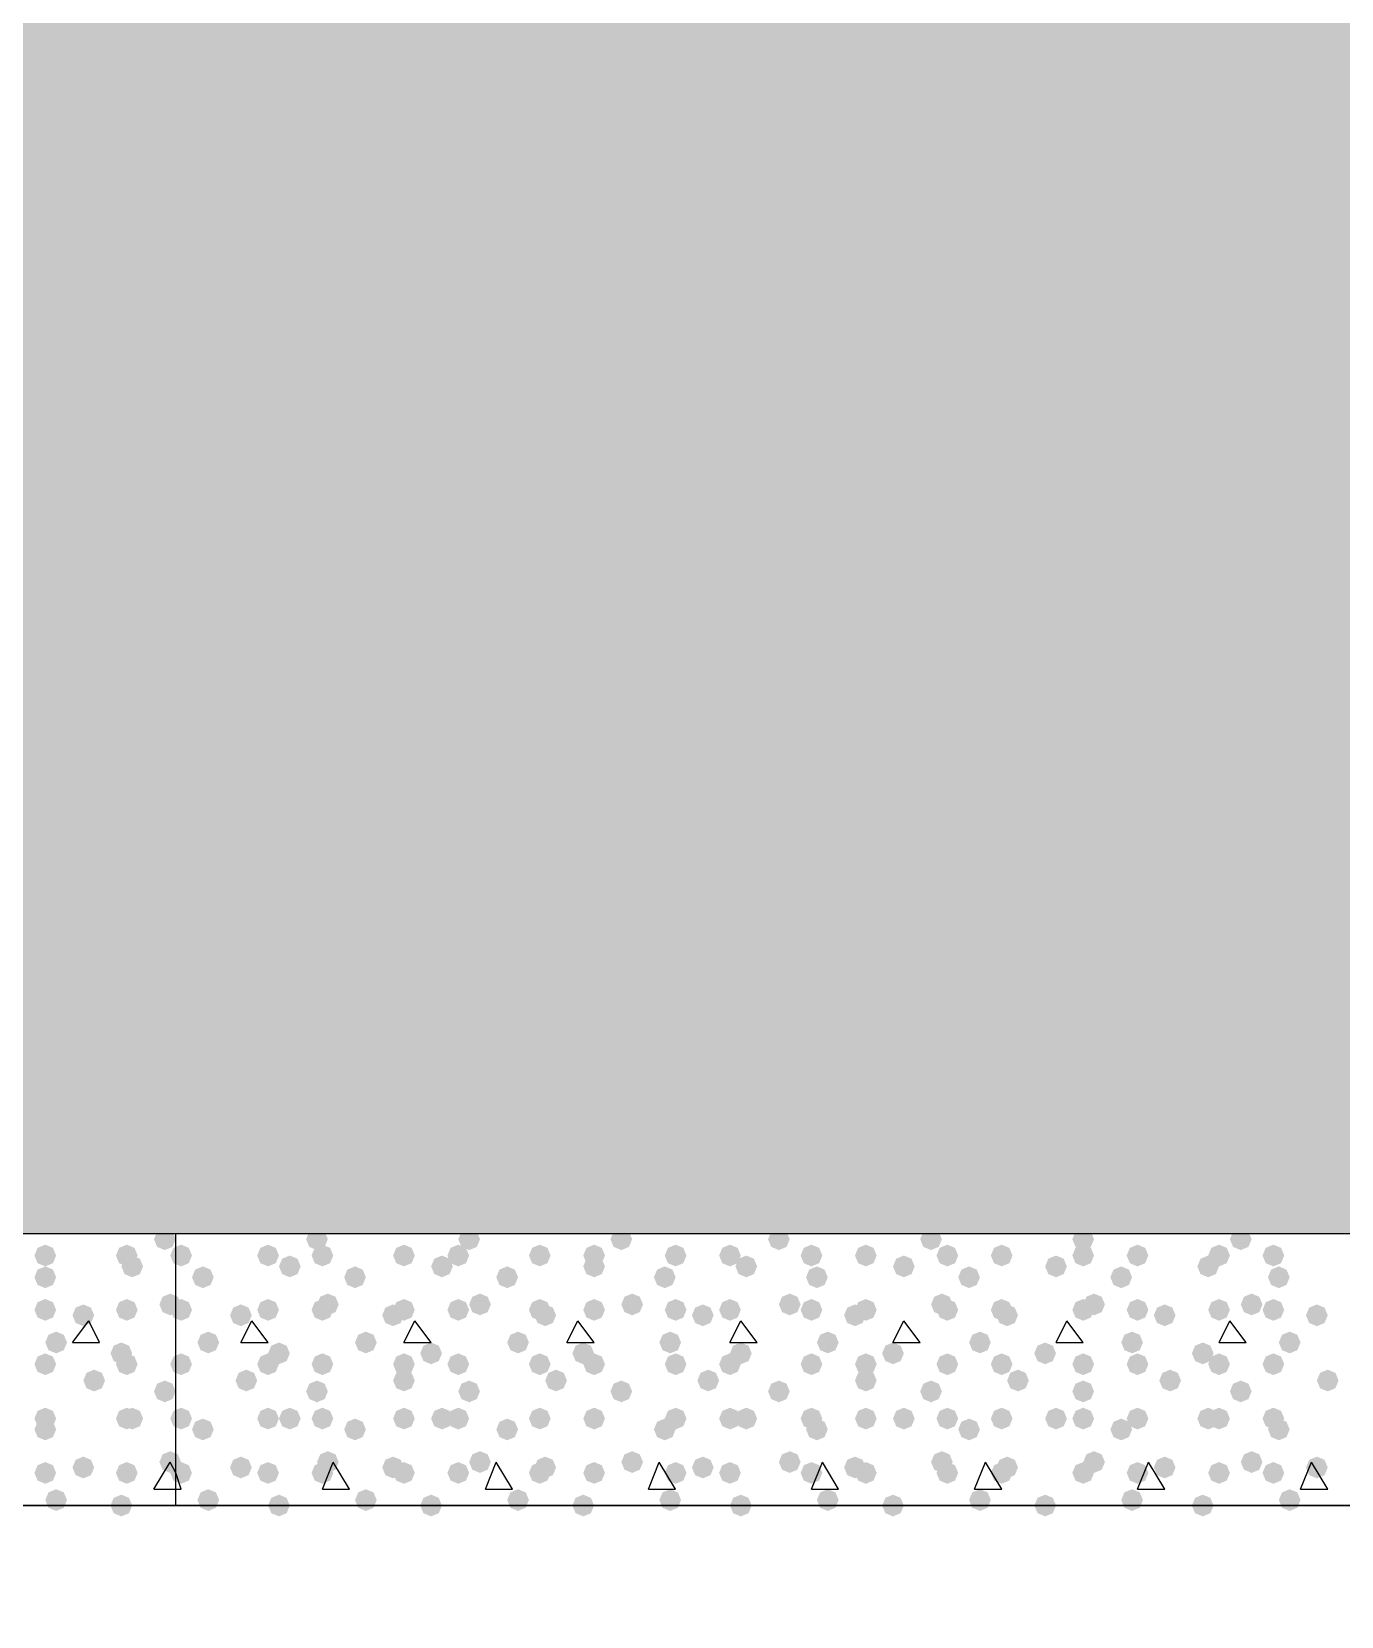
# Model space of a CAD drawing. Header units: millimetres. Extents: x 0 to 420, y 0 to 297.
# Drawn here: x 259.48 to 269.68, y 180.83 to 193.18 of the extents above; entities that cross this region are included whole.
import ezdxf

# ---------------------------------------------------------------- set-up
doc = ezdxf.new("R2010")
doc.units = ezdxf.units.MM
doc.layers.get('0').update_dxf_attribs({"linetype": 'CONTINUOUS'})

msp = doc.modelspace()

# ---------------------------------------------------------------- hatches: boundary and pattern name
at = {"true_color": 0x000008}
h = msp.add_hatch(color=0, dxfattribs=at)
h.paths.add_polyline_path([(379.603, 202.861333), (218.228333, 202.861333), (379.603, 183.811333)], flags=0)
h.paths.add_polyline_path([(218.228333, 202.861333), (379.603, 183.811333), (218.228333, 183.811333)], flags=0)
at = {"true_color": 0x000007}
for points in [[(260.604, 183.769), (260.579129, 183.709204), (260.519333, 183.684333), (260.459538, 183.709204), (260.434667, 183.769), (260.459537, 183.828796), (260.519333, 183.853667), (260.579129, 183.828796)], [(259.672667, 183.642), (259.647796, 183.582204), (259.588, 183.557333), (259.528204, 183.582204), (259.503333, 183.642), (259.528204, 183.701796), (259.588, 183.726667), (259.647796, 183.701796)], [(260.307667, 183.642), (260.282796, 183.582204), (260.223, 183.557333), (260.163204, 183.582204), (260.138333, 183.642), (260.163204, 183.701796), (260.223, 183.726667), (260.282796, 183.701796)], [(259.672667, 183.472667), (259.647796, 183.412871), (259.588, 183.388), (259.528204, 183.412871), (259.503333, 183.472667), (259.528204, 183.532462), (259.588, 183.557333), (259.647796, 183.532463)], [(260.35, 183.557333), (260.325129, 183.497537), (260.265333, 183.472667), (260.205537, 183.497537), (260.180667, 183.557333), (260.205537, 183.617129), (260.265333, 183.642), (260.325129, 183.617129)], [(259.672667, 183.218667), (259.647796, 183.158871), (259.588, 183.134), (259.528204, 183.158871), (259.503333, 183.218667), (259.528204, 183.278462), (259.588, 183.303333), (259.647796, 183.278463)], [(260.307667, 183.218667), (260.282796, 183.158871), (260.223, 183.134), (260.163204, 183.158871), (260.138333, 183.218667), (260.163204, 183.278462), (260.223, 183.303333), (260.282796, 183.278463)], [(260.646333, 183.261), (260.621463, 183.201204), (260.561667, 183.176333), (260.501871, 183.201204), (260.477, 183.261), (260.501871, 183.320796), (260.561667, 183.345667), (260.621462, 183.320796)], [(259.969, 183.176333), (259.944129, 183.116537), (259.884333, 183.091667), (259.824538, 183.116537), (259.799667, 183.176333), (259.824537, 183.236129), (259.884333, 183.261), (259.944129, 183.236129)], [(259.757333, 182.964667), (259.732463, 182.904871), (259.672667, 182.88), (259.612871, 182.904871), (259.588, 182.964667), (259.612871, 183.024462), (259.672667, 183.049333), (259.732462, 183.024463)], [(260.265333, 182.88), (260.240462, 182.820204), (260.180667, 182.795333), (260.120871, 182.820204), (260.096, 182.88), (260.120871, 182.939796), (260.180667, 182.964667), (260.240462, 182.939796)], [(259.672667, 182.795333), (259.647796, 182.735537), (259.588, 182.710667), (259.528204, 182.735537), (259.503333, 182.795333), (259.528204, 182.855129), (259.588, 182.88), (259.647796, 182.855129)], [(260.307667, 182.795333), (260.282796, 182.735537), (260.223, 182.710667), (260.163204, 182.735537), (260.138333, 182.795333), (260.163204, 182.855129), (260.223, 182.88), (260.282796, 182.855129)], [(260.053667, 182.668333), (260.028796, 182.608537), (259.969, 182.583667), (259.909204, 182.608537), (259.884333, 182.668333), (259.909204, 182.728129), (259.969, 182.753), (260.028796, 182.728129)], [(260.604, 182.583667), (260.579129, 182.523871), (260.519333, 182.499), (260.459538, 182.523871), (260.434667, 182.583667), (260.459537, 182.643462), (260.519333, 182.668333), (260.579129, 182.643463)], [(259.672667, 182.372), (259.647796, 182.312204), (259.588, 182.287333), (259.528204, 182.312204), (259.503333, 182.372), (259.528204, 182.431796), (259.588, 182.456667), (259.647796, 182.431796)], [(260.307667, 182.372), (260.282796, 182.312204), (260.223, 182.287333), (260.163204, 182.312204), (260.138333, 182.372), (260.163204, 182.431796), (260.223, 182.456667), (260.282796, 182.431796)], [(260.35, 182.372), (260.325129, 182.312204), (260.265333, 182.287333), (260.205537, 182.312204), (260.180667, 182.372), (260.205537, 182.431796), (260.265333, 182.456667), (260.325129, 182.431796)], [(259.672667, 182.287333), (259.647796, 182.227537), (259.588, 182.202667), (259.528204, 182.227537), (259.503333, 182.287333), (259.528204, 182.347129), (259.588, 182.372), (259.647796, 182.347129)], [(259.969, 181.991), (259.944129, 181.931204), (259.884333, 181.906333), (259.824538, 181.931204), (259.799667, 181.991), (259.824537, 182.050796), (259.884333, 182.075667), (259.944129, 182.050796)], [(260.646333, 182.033333), (260.621463, 181.973537), (260.561667, 181.948667), (260.501871, 181.973537), (260.477, 182.033333), (260.501871, 182.093129), (260.561667, 182.118), (260.621462, 182.093129)], [(259.672667, 181.948667), (259.647796, 181.888871), (259.588, 181.864), (259.528204, 181.888871), (259.503333, 181.948667), (259.528204, 182.008462), (259.588, 182.033333), (259.647796, 182.008463)], [(260.307667, 181.948667), (260.282796, 181.888871), (260.223, 181.864), (260.163204, 181.888871), (260.138333, 181.948667), (260.163204, 182.008462), (260.223, 182.033333), (260.282796, 182.008463)], [(259.757333, 181.737), (259.732463, 181.677204), (259.672667, 181.652333), (259.612871, 181.677204), (259.588, 181.737), (259.612871, 181.796796), (259.672667, 181.821667), (259.732462, 181.796796)], [(260.265333, 181.694667), (260.240462, 181.634871), (260.180667, 181.61), (260.120871, 181.634871), (260.096, 181.694667), (260.120871, 181.754462), (260.180667, 181.779333), (260.240462, 181.754463)]]:
    msp.add_hatch(color=0, dxfattribs=at).paths.add_polyline_path(points, flags=0)
at = {"true_color": 0x000008}
for points in [[(261.789333, 183.769), (261.764463, 183.709204), (261.704667, 183.684333), (261.644871, 183.709204), (261.62, 183.769), (261.644871, 183.828796), (261.704667, 183.853667), (261.764462, 183.828796)], [(262.974667, 183.769), (262.949796, 183.709204), (262.89, 183.684333), (262.830204, 183.709204), (262.805333, 183.769), (262.830204, 183.828796), (262.89, 183.853667), (262.949796, 183.828796)], [(264.16, 183.769), (264.135129, 183.709204), (264.075333, 183.684333), (264.015538, 183.709204), (263.990667, 183.769), (264.015537, 183.828796), (264.075333, 183.853667), (264.135129, 183.828796)], [(265.387667, 183.769), (265.362796, 183.709204), (265.303, 183.684333), (265.243204, 183.709204), (265.218333, 183.769), (265.243204, 183.828796), (265.303, 183.853667), (265.362796, 183.828796)], [(266.573, 183.769), (266.548129, 183.709204), (266.488333, 183.684333), (266.428538, 183.709204), (266.403667, 183.769), (266.428537, 183.828796), (266.488333, 183.853667), (266.548129, 183.828796)], [(267.758333, 183.769), (267.733462, 183.709204), (267.673667, 183.684333), (267.613871, 183.709204), (267.589, 183.769), (267.613871, 183.828796), (267.673667, 183.853667), (267.733462, 183.828796)], [(268.986, 183.769), (268.961129, 183.709204), (268.901333, 183.684333), (268.841538, 183.709204), (268.816667, 183.769), (268.841537, 183.828796), (268.901333, 183.853667), (268.961129, 183.828796)], [(260.731, 183.642), (260.706129, 183.582204), (260.646333, 183.557333), (260.586538, 183.582204), (260.561667, 183.642), (260.586537, 183.701796), (260.646333, 183.726667), (260.706129, 183.701796)], [(261.408333, 183.642), (261.383462, 183.582204), (261.323667, 183.557333), (261.263871, 183.582204), (261.239, 183.642), (261.263871, 183.701796), (261.323667, 183.726667), (261.383462, 183.701796)], [(261.831667, 183.642), (261.806796, 183.582204), (261.747, 183.557333), (261.687204, 183.582204), (261.662333, 183.642), (261.687204, 183.701796), (261.747, 183.726667), (261.806796, 183.701796)], [(262.466667, 183.642), (262.441796, 183.582204), (262.382, 183.557333), (262.322204, 183.582204), (262.297333, 183.642), (262.322204, 183.701796), (262.382, 183.726667), (262.441796, 183.701796)], [(262.89, 183.642), (262.865129, 183.582204), (262.805333, 183.557333), (262.745538, 183.582204), (262.720667, 183.642), (262.745537, 183.701796), (262.805333, 183.726667), (262.865129, 183.701796)], [(263.525, 183.642), (263.500129, 183.582204), (263.440333, 183.557333), (263.380538, 183.582204), (263.355667, 183.642), (263.380537, 183.701796), (263.440333, 183.726667), (263.500129, 183.701796)], [(263.948333, 183.642), (263.923463, 183.582204), (263.863667, 183.557333), (263.803871, 183.582204), (263.779, 183.642), (263.803871, 183.701796), (263.863667, 183.726667), (263.923462, 183.701796)], [(264.583333, 183.642), (264.558463, 183.582204), (264.498667, 183.557333), (264.438871, 183.582204), (264.414, 183.642), (264.438871, 183.701796), (264.498667, 183.726667), (264.558462, 183.701796)], [(265.006667, 183.642), (264.981796, 183.582204), (264.922, 183.557333), (264.862204, 183.582204), (264.837333, 183.642), (264.862204, 183.701796), (264.922, 183.726667), (264.981796, 183.701796)], [(265.641667, 183.642), (265.616796, 183.582204), (265.557, 183.557333), (265.497204, 183.582204), (265.472333, 183.642), (265.497204, 183.701796), (265.557, 183.726667), (265.616796, 183.701796)], [(266.065, 183.642), (266.040129, 183.582204), (265.980333, 183.557333), (265.920538, 183.582204), (265.895667, 183.642), (265.920537, 183.701796), (265.980333, 183.726667), (266.040129, 183.701796)], [(266.7, 183.642), (266.675129, 183.582204), (266.615333, 183.557333), (266.555538, 183.582204), (266.530667, 183.642), (266.555537, 183.701796), (266.615333, 183.726667), (266.675129, 183.701796)], [(267.123333, 183.642), (267.098462, 183.582204), (267.038667, 183.557333), (266.978871, 183.582204), (266.954, 183.642), (266.978871, 183.701796), (267.038667, 183.726667), (267.098462, 183.701796)], [(267.758333, 183.642), (267.733462, 183.582204), (267.673667, 183.557333), (267.613871, 183.582204), (267.589, 183.642), (267.613871, 183.701796), (267.673667, 183.726667), (267.733462, 183.701796)], [(268.181667, 183.642), (268.156796, 183.582204), (268.097, 183.557333), (268.037204, 183.582204), (268.012333, 183.642), (268.037204, 183.701796), (268.097, 183.726667), (268.156796, 183.701796)], [(268.816667, 183.642), (268.791796, 183.582204), (268.732, 183.557333), (268.672204, 183.582204), (268.647333, 183.642), (268.672204, 183.701796), (268.732, 183.726667), (268.791796, 183.701796)], [(269.24, 183.642), (269.215129, 183.582204), (269.155333, 183.557333), (269.095537, 183.582204), (269.070667, 183.642), (269.095537, 183.701796), (269.155333, 183.726667), (269.215129, 183.701796)], [(260.900333, 183.472667), (260.875462, 183.412871), (260.815667, 183.388), (260.755871, 183.412871), (260.731, 183.472667), (260.755871, 183.532462), (260.815667, 183.557333), (260.875462, 183.532463)], [(261.577667, 183.557333), (261.552796, 183.497537), (261.493, 183.472667), (261.433204, 183.497537), (261.408333, 183.557333), (261.433204, 183.617129), (261.493, 183.642), (261.552796, 183.617129)], [(262.085667, 183.472667), (262.060796, 183.412871), (262.001, 183.388), (261.941204, 183.412871), (261.916333, 183.472667), (261.941204, 183.532462), (262.001, 183.557333), (262.060796, 183.532463)], [(262.763, 183.557333), (262.738129, 183.497537), (262.678333, 183.472667), (262.618538, 183.497537), (262.593667, 183.557333), (262.618537, 183.617129), (262.678333, 183.642), (262.738129, 183.617129)], [(263.271, 183.472667), (263.246129, 183.412871), (263.186333, 183.388), (263.126538, 183.412871), (263.101667, 183.472667), (263.126537, 183.532462), (263.186333, 183.557333), (263.246129, 183.532463)], [(263.948333, 183.557333), (263.923463, 183.497537), (263.863667, 183.472667), (263.803871, 183.497537), (263.779, 183.557333), (263.803871, 183.617129), (263.863667, 183.642), (263.923462, 183.617129)], [(264.498667, 183.472667), (264.473796, 183.412871), (264.414, 183.388), (264.354204, 183.412871), (264.329333, 183.472667), (264.354204, 183.532462), (264.414, 183.557333), (264.473796, 183.532463)], [(265.133667, 183.557333), (265.108796, 183.497537), (265.049, 183.472667), (264.989204, 183.497537), (264.964333, 183.557333), (264.989204, 183.617129), (265.049, 183.642), (265.108796, 183.617129)], [(265.684, 183.472667), (265.659129, 183.412871), (265.599333, 183.388), (265.539538, 183.412871), (265.514667, 183.472667), (265.539537, 183.532462), (265.599333, 183.557333), (265.659129, 183.532463)], [(266.361333, 183.557333), (266.336462, 183.497537), (266.276667, 183.472667), (266.216871, 183.497537), (266.192, 183.557333), (266.216871, 183.617129), (266.276667, 183.642), (266.336462, 183.617129)], [(266.869333, 183.472667), (266.844462, 183.412871), (266.784667, 183.388), (266.724871, 183.412871), (266.7, 183.472667), (266.724871, 183.532462), (266.784667, 183.557333), (266.844462, 183.532463)], [(267.546667, 183.557333), (267.521796, 183.497537), (267.462, 183.472667), (267.402204, 183.497537), (267.377333, 183.557333), (267.402204, 183.617129), (267.462, 183.642), (267.521796, 183.617129)], [(268.054667, 183.472667), (268.029796, 183.412871), (267.97, 183.388), (267.910204, 183.412871), (267.885333, 183.472667), (267.910204, 183.532462), (267.97, 183.557333), (268.029796, 183.532463)], [(268.732, 183.557333), (268.707129, 183.497537), (268.647333, 183.472667), (268.587538, 183.497537), (268.562667, 183.557333), (268.587537, 183.617129), (268.647333, 183.642), (268.707129, 183.617129)], [(269.282333, 183.472667), (269.257462, 183.412871), (269.197667, 183.388), (269.137871, 183.412871), (269.113, 183.472667), (269.137871, 183.532462), (269.197667, 183.557333), (269.257462, 183.532463)], [(260.731, 183.218667), (260.706129, 183.158871), (260.646333, 183.134), (260.586538, 183.158871), (260.561667, 183.218667), (260.586537, 183.278462), (260.646333, 183.303333), (260.706129, 183.278463)], [(261.408333, 183.218667), (261.383462, 183.158871), (261.323667, 183.134), (261.263871, 183.158871), (261.239, 183.218667), (261.263871, 183.278462), (261.323667, 183.303333), (261.383462, 183.278463)], [(261.831667, 183.218667), (261.806796, 183.158871), (261.747, 183.134), (261.687204, 183.158871), (261.662333, 183.218667), (261.687204, 183.278462), (261.747, 183.303333), (261.806796, 183.278463)], [(261.874, 183.261), (261.849129, 183.201204), (261.789333, 183.176333), (261.729537, 183.201204), (261.704667, 183.261), (261.729537, 183.320796), (261.789333, 183.345667), (261.849129, 183.320796)], [(262.466667, 183.218667), (262.441796, 183.158871), (262.382, 183.134), (262.322204, 183.158871), (262.297333, 183.218667), (262.322204, 183.278462), (262.382, 183.303333), (262.441796, 183.278463)], [(262.89, 183.218667), (262.865129, 183.158871), (262.805333, 183.134), (262.745538, 183.158871), (262.720667, 183.218667), (262.745537, 183.278462), (262.805333, 183.303333), (262.865129, 183.278463)], [(263.059333, 183.261), (263.034463, 183.201204), (262.974667, 183.176333), (262.914871, 183.201204), (262.89, 183.261), (262.914871, 183.320796), (262.974667, 183.345667), (263.034462, 183.320796)], [(263.525, 183.218667), (263.500129, 183.158871), (263.440333, 183.134), (263.380538, 183.158871), (263.355667, 183.218667), (263.380537, 183.278462), (263.440333, 183.303333), (263.500129, 183.278463)], [(263.948333, 183.218667), (263.923463, 183.158871), (263.863667, 183.134), (263.803871, 183.158871), (263.779, 183.218667), (263.803871, 183.278462), (263.863667, 183.303333), (263.923462, 183.278463)], [(264.244667, 183.261), (264.219796, 183.201204), (264.16, 183.176333), (264.100204, 183.201204), (264.075333, 183.261), (264.100204, 183.320796), (264.16, 183.345667), (264.219796, 183.320796)], [(264.583333, 183.218667), (264.558463, 183.158871), (264.498667, 183.134), (264.438871, 183.158871), (264.414, 183.218667), (264.438871, 183.278462), (264.498667, 183.303333), (264.558462, 183.278463)], [(265.006667, 183.218667), (264.981796, 183.158871), (264.922, 183.134), (264.862204, 183.158871), (264.837333, 183.218667), (264.862204, 183.278462), (264.922, 183.303333), (264.981796, 183.278463)], [(265.472333, 183.261), (265.447462, 183.201204), (265.387667, 183.176333), (265.327871, 183.201204), (265.303, 183.261), (265.327871, 183.320796), (265.387667, 183.345667), (265.447462, 183.320796)], [(265.641667, 183.218667), (265.616796, 183.158871), (265.557, 183.134), (265.497204, 183.158871), (265.472333, 183.218667), (265.497204, 183.278462), (265.557, 183.303333), (265.616796, 183.278463)], [(266.065, 183.218667), (266.040129, 183.158871), (265.980333, 183.134), (265.920538, 183.158871), (265.895667, 183.218667), (265.920537, 183.278462), (265.980333, 183.303333), (266.040129, 183.278463)], [(266.657667, 183.261), (266.632796, 183.201204), (266.573, 183.176333), (266.513204, 183.201204), (266.488333, 183.261), (266.513204, 183.320796), (266.573, 183.345667), (266.632796, 183.320796)], [(266.7, 183.218667), (266.675129, 183.158871), (266.615333, 183.134), (266.555538, 183.158871), (266.530667, 183.218667), (266.555537, 183.278462), (266.615333, 183.303333), (266.675129, 183.278463)], [(267.123333, 183.218667), (267.098462, 183.158871), (267.038667, 183.134), (266.978871, 183.158871), (266.954, 183.218667), (266.978871, 183.278462), (267.038667, 183.303333), (267.098462, 183.278463)], [(267.758333, 183.218667), (267.733462, 183.158871), (267.673667, 183.134), (267.613871, 183.158871), (267.589, 183.218667), (267.613871, 183.278462), (267.673667, 183.303333), (267.733462, 183.278463)], [(267.843, 183.261), (267.818129, 183.201204), (267.758333, 183.176333), (267.698538, 183.201204), (267.673667, 183.261), (267.698537, 183.320796), (267.758333, 183.345667), (267.818129, 183.320796)], [(268.181667, 183.218667), (268.156796, 183.158871), (268.097, 183.134), (268.037204, 183.158871), (268.012333, 183.218667), (268.037204, 183.278462), (268.097, 183.303333), (268.156796, 183.278463)], [(268.816667, 183.218667), (268.791796, 183.158871), (268.732, 183.134), (268.672204, 183.158871), (268.647333, 183.218667), (268.672204, 183.278462), (268.732, 183.303333), (268.791796, 183.278463)], [(269.070667, 183.261), (269.045796, 183.201204), (268.986, 183.176333), (268.926204, 183.201204), (268.901333, 183.261), (268.926204, 183.320796), (268.986, 183.345667), (269.045796, 183.320796)], [(269.24, 183.218667), (269.215129, 183.158871), (269.155333, 183.134), (269.095537, 183.158871), (269.070667, 183.218667), (269.095537, 183.278462), (269.155333, 183.303333), (269.215129, 183.278463)], [(261.196667, 183.176333), (261.171796, 183.116537), (261.112, 183.091667), (261.052204, 183.116537), (261.027333, 183.176333), (261.052204, 183.236129), (261.112, 183.261), (261.171796, 183.236129)], [(262.382, 183.176333), (262.357129, 183.116537), (262.297333, 183.091667), (262.237538, 183.116537), (262.212667, 183.176333), (262.237537, 183.236129), (262.297333, 183.261), (262.357129, 183.236129)], [(263.567333, 183.176333), (263.542462, 183.116537), (263.482667, 183.091667), (263.422871, 183.116537), (263.398, 183.176333), (263.422871, 183.236129), (263.482667, 183.261), (263.542462, 183.236129)], [(264.795, 183.176333), (264.770129, 183.116537), (264.710333, 183.091667), (264.650538, 183.116537), (264.625667, 183.176333), (264.650537, 183.236129), (264.710333, 183.261), (264.770129, 183.236129)], [(265.980333, 183.176333), (265.955462, 183.116537), (265.895667, 183.091667), (265.835871, 183.116537), (265.811, 183.176333), (265.835871, 183.236129), (265.895667, 183.261), (265.955462, 183.236129)], [(267.165667, 183.176333), (267.140796, 183.116537), (267.081, 183.091667), (267.021204, 183.116537), (266.996333, 183.176333), (267.021204, 183.236129), (267.081, 183.261), (267.140796, 183.236129)], [(268.393333, 183.176333), (268.368462, 183.116537), (268.308667, 183.091667), (268.248871, 183.116537), (268.224, 183.176333), (268.248871, 183.236129), (268.308667, 183.261), (268.368462, 183.236129)], [(269.578667, 183.176333), (269.553796, 183.116537), (269.494, 183.091667), (269.434204, 183.116537), (269.409333, 183.176333), (269.434204, 183.236129), (269.494, 183.261), (269.553796, 183.236129)], [(260.942667, 182.964667), (260.917796, 182.904871), (260.858, 182.88), (260.798204, 182.904871), (260.773333, 182.964667), (260.798204, 183.024462), (260.858, 183.049333), (260.917796, 183.024463)], [(261.493, 182.88), (261.468129, 182.820204), (261.408333, 182.795333), (261.348538, 182.820204), (261.323667, 182.88), (261.348537, 182.939796), (261.408333, 182.964667), (261.468129, 182.939796)], [(262.170333, 182.964667), (262.145463, 182.904871), (262.085667, 182.88), (262.025871, 182.904871), (262.001, 182.964667), (262.025871, 183.024462), (262.085667, 183.049333), (262.145462, 183.024463)], [(262.678333, 182.88), (262.653462, 182.820204), (262.593667, 182.795333), (262.533871, 182.820204), (262.509, 182.88), (262.533871, 182.939796), (262.593667, 182.964667), (262.653462, 182.939796)], [(263.355667, 182.964667), (263.330796, 182.904871), (263.271, 182.88), (263.211204, 182.904871), (263.186333, 182.964667), (263.211204, 183.024462), (263.271, 183.049333), (263.330796, 183.024463)], [(263.863667, 182.88), (263.838796, 182.820204), (263.779, 182.795333), (263.719204, 182.820204), (263.694333, 182.88), (263.719204, 182.939796), (263.779, 182.964667), (263.838796, 182.939796)], [(264.541, 182.964667), (264.516129, 182.904871), (264.456333, 182.88), (264.396538, 182.904871), (264.371667, 182.964667), (264.396537, 183.024462), (264.456333, 183.049333), (264.516129, 183.024463)], [(265.091333, 182.88), (265.066462, 182.820204), (265.006667, 182.795333), (264.946871, 182.820204), (264.922, 182.88), (264.946871, 182.939796), (265.006667, 182.964667), (265.066462, 182.939796)], [(265.768667, 182.964667), (265.743796, 182.904871), (265.684, 182.88), (265.624204, 182.904871), (265.599333, 182.964667), (265.624204, 183.024462), (265.684, 183.049333), (265.743796, 183.024463)], [(266.276667, 182.88), (266.251796, 182.820204), (266.192, 182.795333), (266.132204, 182.820204), (266.107333, 182.88), (266.132204, 182.939796), (266.192, 182.964667), (266.251796, 182.939796)], [(266.954, 182.964667), (266.929129, 182.904871), (266.869333, 182.88), (266.809538, 182.904871), (266.784667, 182.964667), (266.809537, 183.024462), (266.869333, 183.049333), (266.929129, 183.024463)], [(267.462, 182.88), (267.437129, 182.820204), (267.377333, 182.795333), (267.317537, 182.820204), (267.292667, 182.88), (267.317537, 182.939796), (267.377333, 182.964667), (267.437129, 182.939796)], [(268.139333, 182.964667), (268.114462, 182.904871), (268.054667, 182.88), (267.994871, 182.904871), (267.97, 182.964667), (267.994871, 183.024462), (268.054667, 183.049333), (268.114462, 183.024463)], [(268.689667, 182.88), (268.664796, 182.820204), (268.605, 182.795333), (268.545204, 182.820204), (268.520333, 182.88), (268.545204, 182.939796), (268.605, 182.964667), (268.664796, 182.939796)], [(269.367, 182.964667), (269.342129, 182.904871), (269.282333, 182.88), (269.222537, 182.904871), (269.197667, 182.964667), (269.222537, 183.024462), (269.282333, 183.049333), (269.342129, 183.024463)], [(260.731, 182.795333), (260.706129, 182.735537), (260.646333, 182.710667), (260.586538, 182.735537), (260.561667, 182.795333), (260.586537, 182.855129), (260.646333, 182.88), (260.706129, 182.855129)], [(261.408333, 182.795333), (261.383462, 182.735537), (261.323667, 182.710667), (261.263871, 182.735537), (261.239, 182.795333), (261.263871, 182.855129), (261.323667, 182.88), (261.383462, 182.855129)], [(261.831667, 182.795333), (261.806796, 182.735537), (261.747, 182.710667), (261.687204, 182.735537), (261.662333, 182.795333), (261.687204, 182.855129), (261.747, 182.88), (261.806796, 182.855129)], [(262.466667, 182.795333), (262.441796, 182.735537), (262.382, 182.710667), (262.322204, 182.735537), (262.297333, 182.795333), (262.322204, 182.855129), (262.382, 182.88), (262.441796, 182.855129)], [(262.89, 182.795333), (262.865129, 182.735537), (262.805333, 182.710667), (262.745538, 182.735537), (262.720667, 182.795333), (262.745537, 182.855129), (262.805333, 182.88), (262.865129, 182.855129)], [(263.525, 182.795333), (263.500129, 182.735537), (263.440333, 182.710667), (263.380538, 182.735537), (263.355667, 182.795333), (263.380537, 182.855129), (263.440333, 182.88), (263.500129, 182.855129)], [(263.948333, 182.795333), (263.923463, 182.735537), (263.863667, 182.710667), (263.803871, 182.735537), (263.779, 182.795333), (263.803871, 182.855129), (263.863667, 182.88), (263.923462, 182.855129)], [(264.583333, 182.795333), (264.558463, 182.735537), (264.498667, 182.710667), (264.438871, 182.735537), (264.414, 182.795333), (264.438871, 182.855129), (264.498667, 182.88), (264.558462, 182.855129)], [(265.006667, 182.795333), (264.981796, 182.735537), (264.922, 182.710667), (264.862204, 182.735537), (264.837333, 182.795333), (264.862204, 182.855129), (264.922, 182.88), (264.981796, 182.855129)], [(265.641667, 182.795333), (265.616796, 182.735537), (265.557, 182.710667), (265.497204, 182.735537), (265.472333, 182.795333), (265.497204, 182.855129), (265.557, 182.88), (265.616796, 182.855129)], [(266.065, 182.795333), (266.040129, 182.735537), (265.980333, 182.710667), (265.920538, 182.735537), (265.895667, 182.795333), (265.920537, 182.855129), (265.980333, 182.88), (266.040129, 182.855129)], [(266.7, 182.795333), (266.675129, 182.735537), (266.615333, 182.710667), (266.555538, 182.735537), (266.530667, 182.795333), (266.555537, 182.855129), (266.615333, 182.88), (266.675129, 182.855129)], [(267.123333, 182.795333), (267.098462, 182.735537), (267.038667, 182.710667), (266.978871, 182.735537), (266.954, 182.795333), (266.978871, 182.855129), (267.038667, 182.88), (267.098462, 182.855129)], [(267.758333, 182.795333), (267.733462, 182.735537), (267.673667, 182.710667), (267.613871, 182.735537), (267.589, 182.795333), (267.613871, 182.855129), (267.673667, 182.88), (267.733462, 182.855129)], [(268.181667, 182.795333), (268.156796, 182.735537), (268.097, 182.710667), (268.037204, 182.735537), (268.012333, 182.795333), (268.037204, 182.855129), (268.097, 182.88), (268.156796, 182.855129)], [(268.816667, 182.795333), (268.791796, 182.735537), (268.732, 182.710667), (268.672204, 182.735537), (268.647333, 182.795333), (268.672204, 182.855129), (268.732, 182.88), (268.791796, 182.855129)], [(269.24, 182.795333), (269.215129, 182.735537), (269.155333, 182.710667), (269.095537, 182.735537), (269.070667, 182.795333), (269.095537, 182.855129), (269.155333, 182.88), (269.215129, 182.855129)], [(261.239, 182.668333), (261.214129, 182.608537), (261.154333, 182.583667), (261.094538, 182.608537), (261.069667, 182.668333), (261.094537, 182.728129), (261.154333, 182.753), (261.214129, 182.728129)], [(262.466667, 182.668333), (262.441796, 182.608537), (262.382, 182.583667), (262.322204, 182.608537), (262.297333, 182.668333), (262.322204, 182.728129), (262.382, 182.753), (262.441796, 182.728129)], [(263.652, 182.668333), (263.627129, 182.608537), (263.567333, 182.583667), (263.507538, 182.608537), (263.482667, 182.668333), (263.507537, 182.728129), (263.567333, 182.753), (263.627129, 182.728129)], [(264.837333, 182.668333), (264.812462, 182.608537), (264.752667, 182.583667), (264.692871, 182.608537), (264.668, 182.668333), (264.692871, 182.728129), (264.752667, 182.753), (264.812462, 182.728129)], [(266.065, 182.668333), (266.040129, 182.608537), (265.980333, 182.583667), (265.920538, 182.608537), (265.895667, 182.668333), (265.920537, 182.728129), (265.980333, 182.753), (266.040129, 182.728129)], [(267.250333, 182.668333), (267.225462, 182.608537), (267.165667, 182.583667), (267.105871, 182.608537), (267.081, 182.668333), (267.105871, 182.728129), (267.165667, 182.753), (267.225462, 182.728129)], [(268.435667, 182.668333), (268.410796, 182.608537), (268.351, 182.583667), (268.291204, 182.608537), (268.266333, 182.668333), (268.291204, 182.728129), (268.351, 182.753), (268.410796, 182.728129)], [(269.663333, 182.668333), (269.638462, 182.608537), (269.578667, 182.583667), (269.518871, 182.608537), (269.494, 182.668333), (269.518871, 182.728129), (269.578667, 182.753), (269.638462, 182.728129)], [(261.789333, 182.583667), (261.764463, 182.523871), (261.704667, 182.499), (261.644871, 182.523871), (261.62, 182.583667), (261.644871, 182.643462), (261.704667, 182.668333), (261.764462, 182.643463)], [(262.974667, 182.583667), (262.949796, 182.523871), (262.89, 182.499), (262.830204, 182.523871), (262.805333, 182.583667), (262.830204, 182.643462), (262.89, 182.668333), (262.949796, 182.643463)], [(264.16, 182.583667), (264.135129, 182.523871), (264.075333, 182.499), (264.015538, 182.523871), (263.990667, 182.583667), (264.015537, 182.643462), (264.075333, 182.668333), (264.135129, 182.643463)], [(265.387667, 182.583667), (265.362796, 182.523871), (265.303, 182.499), (265.243204, 182.523871), (265.218333, 182.583667), (265.243204, 182.643462), (265.303, 182.668333), (265.362796, 182.643463)], [(266.573, 182.583667), (266.548129, 182.523871), (266.488333, 182.499), (266.428538, 182.523871), (266.403667, 182.583667), (266.428537, 182.643462), (266.488333, 182.668333), (266.548129, 182.643463)], [(267.758333, 182.583667), (267.733462, 182.523871), (267.673667, 182.499), (267.613871, 182.523871), (267.589, 182.583667), (267.613871, 182.643462), (267.673667, 182.668333), (267.733462, 182.643463)], [(268.986, 182.583667), (268.961129, 182.523871), (268.901333, 182.499), (268.841538, 182.523871), (268.816667, 182.583667), (268.841537, 182.643462), (268.901333, 182.668333), (268.961129, 182.643463)], [(260.731, 182.372), (260.706129, 182.312204), (260.646333, 182.287333), (260.586538, 182.312204), (260.561667, 182.372), (260.586537, 182.431796), (260.646333, 182.456667), (260.706129, 182.431796)], [(261.408333, 182.372), (261.383462, 182.312204), (261.323667, 182.287333), (261.263871, 182.312204), (261.239, 182.372), (261.263871, 182.431796), (261.323667, 182.456667), (261.383462, 182.431796)], [(261.577667, 182.372), (261.552796, 182.312204), (261.493, 182.287333), (261.433204, 182.312204), (261.408333, 182.372), (261.433204, 182.431796), (261.493, 182.456667), (261.552796, 182.431796)], [(261.831667, 182.372), (261.806796, 182.312204), (261.747, 182.287333), (261.687204, 182.312204), (261.662333, 182.372), (261.687204, 182.431796), (261.747, 182.456667), (261.806796, 182.431796)], [(262.466667, 182.372), (262.441796, 182.312204), (262.382, 182.287333), (262.322204, 182.312204), (262.297333, 182.372), (262.322204, 182.431796), (262.382, 182.456667), (262.441796, 182.431796)], [(262.763, 182.372), (262.738129, 182.312204), (262.678333, 182.287333), (262.618538, 182.312204), (262.593667, 182.372), (262.618537, 182.431796), (262.678333, 182.456667), (262.738129, 182.431796)], [(262.89, 182.372), (262.865129, 182.312204), (262.805333, 182.287333), (262.745538, 182.312204), (262.720667, 182.372), (262.745537, 182.431796), (262.805333, 182.456667), (262.865129, 182.431796)], [(263.525, 182.372), (263.500129, 182.312204), (263.440333, 182.287333), (263.380538, 182.312204), (263.355667, 182.372), (263.380537, 182.431796), (263.440333, 182.456667), (263.500129, 182.431796)], [(263.948333, 182.372), (263.923463, 182.312204), (263.863667, 182.287333), (263.803871, 182.312204), (263.779, 182.372), (263.803871, 182.431796), (263.863667, 182.456667), (263.923462, 182.431796)], [(263.948333, 182.372), (263.923463, 182.312204), (263.863667, 182.287333), (263.803871, 182.312204), (263.779, 182.372), (263.803871, 182.431796), (263.863667, 182.456667), (263.923462, 182.431796)], [(264.583333, 182.372), (264.558463, 182.312204), (264.498667, 182.287333), (264.438871, 182.312204), (264.414, 182.372), (264.438871, 182.431796), (264.498667, 182.456667), (264.558462, 182.431796)], [(265.006667, 182.372), (264.981796, 182.312204), (264.922, 182.287333), (264.862204, 182.312204), (264.837333, 182.372), (264.862204, 182.431796), (264.922, 182.456667), (264.981796, 182.431796)], [(265.133667, 182.372), (265.108796, 182.312204), (265.049, 182.287333), (264.989204, 182.312204), (264.964333, 182.372), (264.989204, 182.431796), (265.049, 182.456667), (265.108796, 182.431796)], [(265.641667, 182.372), (265.616796, 182.312204), (265.557, 182.287333), (265.497204, 182.312204), (265.472333, 182.372), (265.497204, 182.431796), (265.557, 182.456667), (265.616796, 182.431796)], [(266.065, 182.372), (266.040129, 182.312204), (265.980333, 182.287333), (265.920538, 182.312204), (265.895667, 182.372), (265.920537, 182.431796), (265.980333, 182.456667), (266.040129, 182.431796)], [(266.361333, 182.372), (266.336462, 182.312204), (266.276667, 182.287333), (266.216871, 182.312204), (266.192, 182.372), (266.216871, 182.431796), (266.276667, 182.456667), (266.336462, 182.431796)], [(266.7, 182.372), (266.675129, 182.312204), (266.615333, 182.287333), (266.555538, 182.312204), (266.530667, 182.372), (266.555537, 182.431796), (266.615333, 182.456667), (266.675129, 182.431796)], [(267.123333, 182.372), (267.098462, 182.312204), (267.038667, 182.287333), (266.978871, 182.312204), (266.954, 182.372), (266.978871, 182.431796), (267.038667, 182.456667), (267.098462, 182.431796)], [(267.546667, 182.372), (267.521796, 182.312204), (267.462, 182.287333), (267.402204, 182.312204), (267.377333, 182.372), (267.402204, 182.431796), (267.462, 182.456667), (267.521796, 182.431796)], [(267.758333, 182.372), (267.733462, 182.312204), (267.673667, 182.287333), (267.613871, 182.312204), (267.589, 182.372), (267.613871, 182.431796), (267.673667, 182.456667), (267.733462, 182.431796)], [(268.181667, 182.372), (268.156796, 182.312204), (268.097, 182.287333), (268.037204, 182.312204), (268.012333, 182.372), (268.037204, 182.431796), (268.097, 182.456667), (268.156796, 182.431796)], [(268.732, 182.372), (268.707129, 182.312204), (268.647333, 182.287333), (268.587538, 182.312204), (268.562667, 182.372), (268.587537, 182.431796), (268.647333, 182.456667), (268.707129, 182.431796)], [(268.816667, 182.372), (268.791796, 182.312204), (268.732, 182.287333), (268.672204, 182.312204), (268.647333, 182.372), (268.672204, 182.431796), (268.732, 182.456667), (268.791796, 182.431796)], [(269.24, 182.372), (269.215129, 182.312204), (269.155333, 182.287333), (269.095537, 182.312204), (269.070667, 182.372), (269.095537, 182.431796), (269.155333, 182.456667), (269.215129, 182.431796)], [(260.900333, 182.287333), (260.875462, 182.227537), (260.815667, 182.202667), (260.755871, 182.227537), (260.731, 182.287333), (260.755871, 182.347129), (260.815667, 182.372), (260.875462, 182.347129)], [(262.085667, 182.287333), (262.060796, 182.227537), (262.001, 182.202667), (261.941204, 182.227537), (261.916333, 182.287333), (261.941204, 182.347129), (262.001, 182.372), (262.060796, 182.347129)], [(263.271, 182.287333), (263.246129, 182.227537), (263.186333, 182.202667), (263.126538, 182.227537), (263.101667, 182.287333), (263.126537, 182.347129), (263.186333, 182.372), (263.246129, 182.347129)], [(264.498667, 182.287333), (264.473796, 182.227537), (264.414, 182.202667), (264.354204, 182.227537), (264.329333, 182.287333), (264.354204, 182.347129), (264.414, 182.372), (264.473796, 182.347129)], [(265.684, 182.287333), (265.659129, 182.227537), (265.599333, 182.202667), (265.539538, 182.227537), (265.514667, 182.287333), (265.539537, 182.347129), (265.599333, 182.372), (265.659129, 182.347129)], [(266.869333, 182.287333), (266.844462, 182.227537), (266.784667, 182.202667), (266.724871, 182.227537), (266.7, 182.287333), (266.724871, 182.347129), (266.784667, 182.372), (266.844462, 182.347129)], [(268.054667, 182.287333), (268.029796, 182.227537), (267.97, 182.202667), (267.910204, 182.227537), (267.885333, 182.287333), (267.910204, 182.347129), (267.97, 182.372), (268.029796, 182.347129)], [(269.282333, 182.287333), (269.257462, 182.227537), (269.197667, 182.202667), (269.137871, 182.227537), (269.113, 182.287333), (269.137871, 182.347129), (269.197667, 182.372), (269.257462, 182.347129)], [(261.196667, 181.991), (261.171796, 181.931204), (261.112, 181.906333), (261.052204, 181.931204), (261.027333, 181.991), (261.052204, 182.050796), (261.112, 182.075667), (261.171796, 182.050796)], [(261.874, 182.033333), (261.849129, 181.973537), (261.789333, 181.948667), (261.729537, 181.973537), (261.704667, 182.033333), (261.729537, 182.093129), (261.789333, 182.118), (261.849129, 182.093129)], [(262.382, 181.991), (262.357129, 181.931204), (262.297333, 181.906333), (262.237538, 181.931204), (262.212667, 181.991), (262.237537, 182.050796), (262.297333, 182.075667), (262.357129, 182.050796)], [(263.059333, 182.033333), (263.034463, 181.973537), (262.974667, 181.948667), (262.914871, 181.973537), (262.89, 182.033333), (262.914871, 182.093129), (262.974667, 182.118), (263.034462, 182.093129)], [(263.567333, 181.991), (263.542462, 181.931204), (263.482667, 181.906333), (263.422871, 181.931204), (263.398, 181.991), (263.422871, 182.050796), (263.482667, 182.075667), (263.542462, 182.050796)], [(264.244667, 182.033333), (264.219796, 181.973537), (264.16, 181.948667), (264.100204, 181.973537), (264.075333, 182.033333), (264.100204, 182.093129), (264.16, 182.118), (264.219796, 182.093129)], [(264.795, 181.991), (264.770129, 181.931204), (264.710333, 181.906333), (264.650538, 181.931204), (264.625667, 181.991), (264.650537, 182.050796), (264.710333, 182.075667), (264.770129, 182.050796)], [(265.472333, 182.033333), (265.447462, 181.973537), (265.387667, 181.948667), (265.327871, 181.973537), (265.303, 182.033333), (265.327871, 182.093129), (265.387667, 182.118), (265.447462, 182.093129)], [(265.980333, 181.991), (265.955462, 181.931204), (265.895667, 181.906333), (265.835871, 181.931204), (265.811, 181.991), (265.835871, 182.050796), (265.895667, 182.075667), (265.955462, 182.050796)], [(266.657667, 182.033333), (266.632796, 181.973537), (266.573, 181.948667), (266.513204, 181.973537), (266.488333, 182.033333), (266.513204, 182.093129), (266.573, 182.118), (266.632796, 182.093129)], [(267.165667, 181.991), (267.140796, 181.931204), (267.081, 181.906333), (267.021204, 181.931204), (266.996333, 181.991), (267.021204, 182.050796), (267.081, 182.075667), (267.140796, 182.050796)], [(267.843, 182.033333), (267.818129, 181.973537), (267.758333, 181.948667), (267.698538, 181.973537), (267.673667, 182.033333), (267.698537, 182.093129), (267.758333, 182.118), (267.818129, 182.093129)], [(268.393333, 181.991), (268.368462, 181.931204), (268.308667, 181.906333), (268.248871, 181.931204), (268.224, 181.991), (268.248871, 182.050796), (268.308667, 182.075667), (268.368462, 182.050796)], [(269.070667, 182.033333), (269.045796, 181.973537), (268.986, 181.948667), (268.926204, 181.973537), (268.901333, 182.033333), (268.926204, 182.093129), (268.986, 182.118), (269.045796, 182.093129)], [(269.578667, 181.991), (269.553796, 181.931204), (269.494, 181.906333), (269.434204, 181.931204), (269.409333, 181.991), (269.434204, 182.050796), (269.494, 182.075667), (269.553796, 182.050796)], [(260.731, 181.948667), (260.706129, 181.888871), (260.646333, 181.864), (260.586538, 181.888871), (260.561667, 181.948667), (260.586537, 182.008462), (260.646333, 182.033333), (260.706129, 182.008463)], [(261.408333, 181.948667), (261.383462, 181.888871), (261.323667, 181.864), (261.263871, 181.888871), (261.239, 181.948667), (261.263871, 182.008462), (261.323667, 182.033333), (261.383462, 182.008463)], [(261.831667, 181.948667), (261.806796, 181.888871), (261.747, 181.864), (261.687204, 181.888871), (261.662333, 181.948667), (261.687204, 182.008462), (261.747, 182.033333), (261.806796, 182.008463)], [(262.466667, 181.948667), (262.441796, 181.888871), (262.382, 181.864), (262.322204, 181.888871), (262.297333, 181.948667), (262.322204, 182.008462), (262.382, 182.033333), (262.441796, 182.008463)], [(262.89, 181.948667), (262.865129, 181.888871), (262.805333, 181.864), (262.745538, 181.888871), (262.720667, 181.948667), (262.745537, 182.008462), (262.805333, 182.033333), (262.865129, 182.008463)], [(263.525, 181.948667), (263.500129, 181.888871), (263.440333, 181.864), (263.380538, 181.888871), (263.355667, 181.948667), (263.380537, 182.008462), (263.440333, 182.033333), (263.500129, 182.008463)], [(263.948333, 181.948667), (263.923463, 181.888871), (263.863667, 181.864), (263.803871, 181.888871), (263.779, 181.948667), (263.803871, 182.008462), (263.863667, 182.033333), (263.923462, 182.008463)], [(264.583333, 181.948667), (264.558463, 181.888871), (264.498667, 181.864), (264.438871, 181.888871), (264.414, 181.948667), (264.438871, 182.008462), (264.498667, 182.033333), (264.558462, 182.008463)], [(265.006667, 181.948667), (264.981796, 181.888871), (264.922, 181.864), (264.862204, 181.888871), (264.837333, 181.948667), (264.862204, 182.008462), (264.922, 182.033333), (264.981796, 182.008463)], [(265.641667, 181.948667), (265.616796, 181.888871), (265.557, 181.864), (265.497204, 181.888871), (265.472333, 181.948667), (265.497204, 182.008462), (265.557, 182.033333), (265.616796, 182.008463)], [(266.065, 181.948667), (266.040129, 181.888871), (265.980333, 181.864), (265.920538, 181.888871), (265.895667, 181.948667), (265.920537, 182.008462), (265.980333, 182.033333), (266.040129, 182.008463)], [(266.7, 181.948667), (266.675129, 181.888871), (266.615333, 181.864), (266.555538, 181.888871), (266.530667, 181.948667), (266.555537, 182.008462), (266.615333, 182.033333), (266.675129, 182.008463)], [(267.123333, 181.948667), (267.098462, 181.888871), (267.038667, 181.864), (266.978871, 181.888871), (266.954, 181.948667), (266.978871, 182.008462), (267.038667, 182.033333), (267.098462, 182.008463)], [(267.758333, 181.948667), (267.733462, 181.888871), (267.673667, 181.864), (267.613871, 181.888871), (267.589, 181.948667), (267.613871, 182.008462), (267.673667, 182.033333), (267.733462, 182.008463)], [(268.181667, 181.948667), (268.156796, 181.888871), (268.097, 181.864), (268.037204, 181.888871), (268.012333, 181.948667), (268.037204, 182.008462), (268.097, 182.033333), (268.156796, 182.008463)], [(268.816667, 181.948667), (268.791796, 181.888871), (268.732, 181.864), (268.672204, 181.888871), (268.647333, 181.948667), (268.672204, 182.008462), (268.732, 182.033333), (268.791796, 182.008463)], [(269.24, 181.948667), (269.215129, 181.888871), (269.155333, 181.864), (269.095537, 181.888871), (269.070667, 181.948667), (269.095537, 182.008462), (269.155333, 182.033333), (269.215129, 182.008463)], [(260.942667, 181.737), (260.917796, 181.677204), (260.858, 181.652333), (260.798204, 181.677204), (260.773333, 181.737), (260.798204, 181.796796), (260.858, 181.821667), (260.917796, 181.796796)], [(262.170333, 181.737), (262.145463, 181.677204), (262.085667, 181.652333), (262.025871, 181.677204), (262.001, 181.737), (262.025871, 181.796796), (262.085667, 181.821667), (262.145462, 181.796796)], [(263.355667, 181.737), (263.330796, 181.677204), (263.271, 181.652333), (263.211204, 181.677204), (263.186333, 181.737), (263.211204, 181.796796), (263.271, 181.821667), (263.330796, 181.796796)], [(264.541, 181.737), (264.516129, 181.677204), (264.456333, 181.652333), (264.396538, 181.677204), (264.371667, 181.737), (264.396537, 181.796796), (264.456333, 181.821667), (264.516129, 181.796796)], [(265.768667, 181.737), (265.743796, 181.677204), (265.684, 181.652333), (265.624204, 181.677204), (265.599333, 181.737), (265.624204, 181.796796), (265.684, 181.821667), (265.743796, 181.796796)], [(266.954, 181.737), (266.929129, 181.677204), (266.869333, 181.652333), (266.809538, 181.677204), (266.784667, 181.737), (266.809537, 181.796796), (266.869333, 181.821667), (266.929129, 181.796796)], [(268.139333, 181.737), (268.114462, 181.677204), (268.054667, 181.652333), (267.994871, 181.677204), (267.97, 181.737), (267.994871, 181.796796), (268.054667, 181.821667), (268.114462, 181.796796)], [(269.367, 181.737), (269.342129, 181.677204), (269.282333, 181.652333), (269.222537, 181.677204), (269.197667, 181.737), (269.222537, 181.796796), (269.282333, 181.821667), (269.342129, 181.796796)], [(261.493, 181.694667), (261.468129, 181.634871), (261.408333, 181.61), (261.348538, 181.634871), (261.323667, 181.694667), (261.348537, 181.754462), (261.408333, 181.779333), (261.468129, 181.754463)], [(262.678333, 181.694667), (262.653462, 181.634871), (262.593667, 181.61), (262.533871, 181.634871), (262.509, 181.694667), (262.533871, 181.754462), (262.593667, 181.779333), (262.653462, 181.754463)], [(263.863667, 181.694667), (263.838796, 181.634871), (263.779, 181.61), (263.719204, 181.634871), (263.694333, 181.694667), (263.719204, 181.754462), (263.779, 181.779333), (263.838796, 181.754463)], [(265.091333, 181.694667), (265.066462, 181.634871), (265.006667, 181.61), (264.946871, 181.634871), (264.922, 181.694667), (264.946871, 181.754462), (265.006667, 181.779333), (265.066462, 181.754463)], [(266.276667, 181.694667), (266.251796, 181.634871), (266.192, 181.61), (266.132204, 181.634871), (266.107333, 181.694667), (266.132204, 181.754462), (266.192, 181.779333), (266.251796, 181.754463)], [(267.462, 181.694667), (267.437129, 181.634871), (267.377333, 181.61), (267.317537, 181.634871), (267.292667, 181.694667), (267.317537, 181.754462), (267.377333, 181.779333), (267.437129, 181.754463)], [(268.689667, 181.694667), (268.664796, 181.634871), (268.605, 181.61), (268.545204, 181.634871), (268.520333, 181.694667), (268.545204, 181.754462), (268.605, 181.779333), (268.664796, 181.754463)]]:
    msp.add_hatch(color=0, dxfattribs=at).paths.add_polyline_path(points, flags=0)

# ---------------------------------------------------------------- linework, layer by layer
at = {"color": 0, "true_color": 0x000007}
for points in [[(32.469667, 183.811333), (32.469667, 160.485667), (380.661333, 160.485667), (380.661333, 183.811333), (218.228333, 183.811333), (218.228333, 204.978), (194.902667, 204.978), (194.902667, 183.811333)], [(32.469667, 183.811333), (32.469667, 160.485667), (380.661333, 160.485667), (380.661333, 183.811333), (218.228333, 183.811333), (218.228333, 204.978), (194.902667, 204.978), (194.902667, 183.811333)], [(258.487333, 183.811333), (258.487333, 181.694667), (260.604, 181.694667), (260.604, 183.811333)]]:
    msp.add_lwpolyline(points, close=True, dxfattribs=at)
at = {"color": 0, "true_color": 0x0000fd}
msp.add_lwpolyline([(34.586333, 162.602333), (378.544667, 162.602333), (378.544667, 181.694667), (216.111667, 181.694667), (216.111667, 202.861333), (197.019333, 202.861333), (197.019333, 181.694667), (34.586333, 181.694667)], close=True, dxfattribs=at)
at = {"color": 0, "true_color": 0x000008}
msp.add_lwpolyline([(218.228333, 202.861333), (379.603, 183.811333), (218.228333, 183.811333)], close=True, dxfattribs=at)
at = {"color": 0, "true_color": 0x000007}
for points in [[(279.654, 183.811333), (260.604, 183.811333)], [(259.799667, 182.964667), (259.926667, 183.134)], [(260.011333, 182.964667), (259.926667, 183.134)], [(259.799667, 182.964667), (260.011333, 182.964667)], [(260.434667, 181.821667), (260.561667, 182.033333)], [(260.604, 181.948667), (260.561667, 182.033333)], [(260.434667, 181.821667), (260.604, 181.821667)], [(260.604, 181.694667), (279.654, 181.694667)]]:
    msp.add_lwpolyline(points, dxfattribs=at)
at = {"color": 0, "true_color": 0x000008}
for points in [[(261.112, 182.964667), (261.196667, 183.134)], [(261.323667, 182.964667), (261.196667, 183.134)], [(262.382, 182.964667), (262.466667, 183.134)], [(262.593667, 182.964667), (262.466667, 183.134)], [(263.652, 182.964667), (263.736667, 183.134)], [(263.863667, 182.964667), (263.736667, 183.134)], [(264.922, 182.964667), (265.006667, 183.134)], [(265.133667, 182.964667), (265.006667, 183.134)], [(266.192, 182.964667), (266.276667, 183.134)], [(266.403667, 182.964667), (266.276667, 183.134)], [(267.462, 182.964667), (267.546667, 183.134)], [(267.673667, 182.964667), (267.546667, 183.134)], [(268.732, 182.964667), (268.816667, 183.134)], [(268.943667, 182.964667), (268.816667, 183.134)], [(261.112, 182.964667), (261.323667, 182.964667)], [(262.382, 182.964667), (262.593667, 182.964667)], [(263.652, 182.964667), (263.863667, 182.964667)], [(264.922, 182.964667), (265.133667, 182.964667)], [(266.192, 182.964667), (266.403667, 182.964667)], [(267.462, 182.964667), (267.673667, 182.964667)], [(268.732, 182.964667), (268.943667, 182.964667)], [(260.646333, 181.821667), (260.604, 181.948667)], [(261.747, 181.821667), (261.831667, 182.033333)], [(261.958667, 181.821667), (261.831667, 182.033333)], [(263.017, 181.821667), (263.101667, 182.033333)], [(263.228667, 181.821667), (263.101667, 182.033333)], [(264.287, 181.821667), (264.371667, 182.033333)], [(264.498667, 181.821667), (264.371667, 182.033333)], [(265.557, 181.821667), (265.641667, 182.033333)], [(265.768667, 181.821667), (265.641667, 182.033333)], [(266.827, 181.821667), (266.911667, 182.033333)], [(267.038667, 181.821667), (266.911667, 182.033333)], [(268.097, 181.821667), (268.181667, 182.033333)], [(268.308667, 181.821667), (268.181667, 182.033333)], [(269.367, 181.821667), (269.451667, 182.033333)], [(269.578667, 181.821667), (269.451667, 182.033333)], [(260.604, 181.821667), (260.646333, 181.821667)], [(261.747, 181.821667), (261.958667, 181.821667)], [(263.017, 181.821667), (263.228667, 181.821667)], [(264.287, 181.821667), (264.498667, 181.821667)], [(265.557, 181.821667), (265.768667, 181.821667)], [(266.827, 181.821667), (267.038667, 181.821667)], [(268.097, 181.821667), (268.308667, 181.821667)], [(269.367, 181.821667), (269.578667, 181.821667)]]:
    msp.add_lwpolyline(points, dxfattribs=at)

doc.saveas('drawing.dxf')
